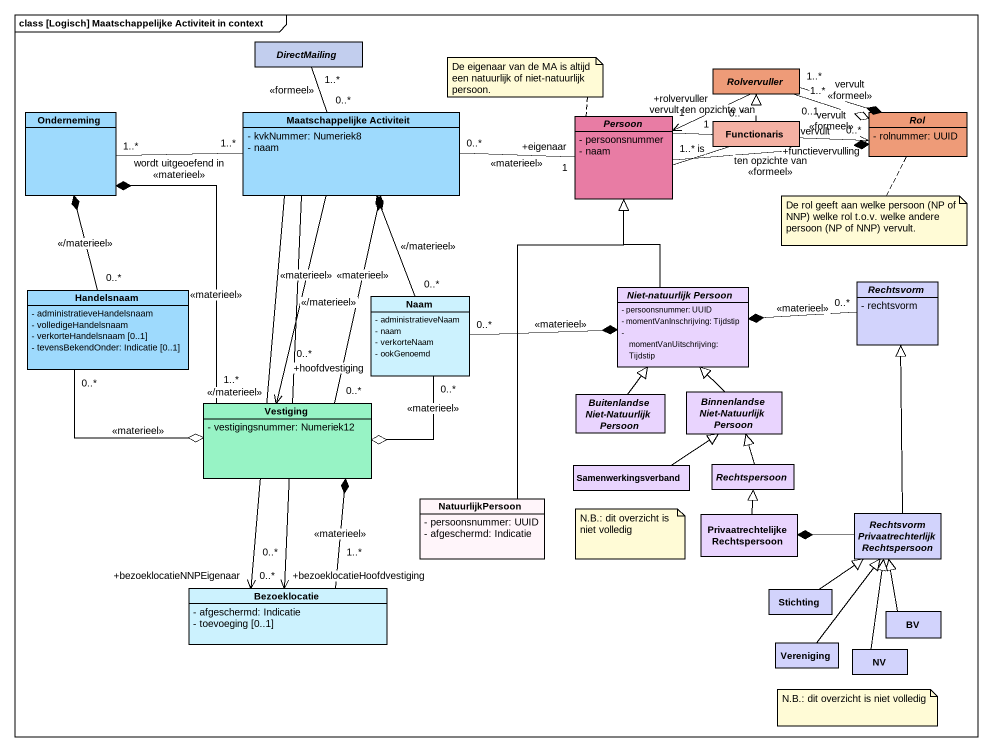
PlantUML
@startuml
mainframe class [Logisch] Maatschappelijke Activiteit in context
hide circle
hide empty members
skinparam classAttributeIconSize 0
abstract class DirectMailing #C2CEEE
abstract class Rolvervuller #EE9B78
class Onderneming #9EDAFD
class "Maatschappelijke Activiteit" as Maatschappelijke_Activiteit #9EDAFD {
  - kvkNummer: Numeriek8
  - naam
}
abstract class Persoon #E87CA4 {
  - persoonsnummer
  - naam
}
class Functionaris #F4B1A3
abstract class Rol #EE9B78 {
  - rolnummer: UUID
}
class Handelsnaam #9EDAFD {
  - administratieveHandelsnaam
  - volledigeHandelsnaam
  - verkorteHandelsnaam [0..1]
  - tevensBekendOnder: Indicatie [0..1]
}
abstract class "Niet-natuurlijk Persoon" as Niet_natuurlijk_Persoon #E9D4FE {
  - persoonsnummer: UUID
  - momentVanInschrijving: Tijdstip
  - momentVanUitschrijving: Tijdstip
}
abstract class Rechtsvorm #D2D3FC {
  - rechtsvorm
}
class Naam #CCF2FE {
  - administratieveNaam
  - naam
  - verkorteNaam
  - ookGenoemd
}
class Vestiging #97F3C5 {
  - vestigingsnummer: Numeriek12
}
abstract class "Buitenlandse Niet-Natuurlijk Persoon" as Buitenlandse_Niet #E9D4FE
abstract class "Binnenlandse Niet-Natuurlijk Persoon" as Binnenlandse_Niet #E9D4FE
class NatuurlijkPersoon #FFF5FA {
  - persoonsnummer: UUID
  - afgeschermd: Indicatie
}
class Samenwerkingsverband #E9D4FE
abstract class Rechtspersoon #E9D4FE
class "Privaatrechtelijke Rechtspersoon" as Privaatrechtelijke #E9D4FE
abstract class "Rechtsvorm Privaatrechterlijk Rechtspersoon" as Rechtsvorm_2 #D2D3FC
class Bezoeklocatie #CCF2FE {
  - afgeschermd: Indicatie
  - toevoeging [0..1]
}
class Stichting #D2D3FC
class BV #D2D3FC
class Vereniging #D2D3FC
class NV #D2D3FC
DirectMailing "1..*" -- "0..*" Maatschappelijke_Activiteit : <<formeel>>
Rolvervuller "+rolvervuller\n0..*" -left-> "1" Persoon : vervult ten opzichte van
Rolvervuller "1..*" -right-* Rol : vervult\n<<formeel>>
Rolvervuller "0..1" -right-o "1..*" Rol : vervult\n<<formeel>>
Maatschappelijke_Activiteit "1..*" -left- "1..*" Onderneming : wordt uitgeoefend in\n<<materieel>>
Maatschappelijke_Activiteit "0..*" -right- "+eigenaar\n1" Persoon : <<materieel>>
Maatschappelijke_Activiteit --> "+hoofdvestiging\n0..*" Vestiging : <<materieel>>
Maatschappelijke_Activiteit --> "+bezoeklocatieNNPEigenaar\n0..*" Bezoeklocatie : <</materieel>>
Maatschappelijke_Activiteit --> "+bezoeklocatieHoofdvestiging\n0..*" Bezoeklocatie : <</materieel>>
Persoon "1..*" -right-* Rol : ten opzichte van\n<<formeel>>
Persoon "1" -right-> "+functievervulling\n0..*" Rol : vervult
Functionaris -up-|> Rolvervuller
Functionaris -up-|> Rolvervuller
Functionaris -left- Persoon : is
Handelsnaam "0..*" -up-* Onderneming : <</materieel>>
Handelsnaam "0..*" --o Vestiging : <<materieel>>
Niet_natuurlijk_Persoon -up-|> Persoon
Rechtsvorm "0..*" -left-* Niet_natuurlijk_Persoon : <<materieel>>
Naam "0..*" -up-* Maatschappelijke_Activiteit : <</materieel>>
Naam "0..*" -right-* Niet_natuurlijk_Persoon : <<materieel>>
Naam "0..*" --o Vestiging : <<materieel>>
Vestiging "1..*" -up-* Onderneming : <<materieel>>
Vestiging "0..*" -up-* Maatschappelijke_Activiteit : <<materieel>>
Buitenlandse_Niet -up-|> Niet_natuurlijk_Persoon
Binnenlandse_Niet -up-|> Niet_natuurlijk_Persoon
NatuurlijkPersoon -up-|> Persoon
Samenwerkingsverband -up-|> Binnenlandse_Niet
Rechtspersoon -up-|> Binnenlandse_Niet
Privaatrechtelijke -up-|> Rechtspersoon
Rechtsvorm_2 -up-|> Rechtsvorm
Rechtsvorm_2 -left-* Privaatrechtelijke
Bezoeklocatie "1..*" -up-* Vestiging : <<materieel>>
Stichting -up-|> Rechtsvorm_2
BV -up-|> Rechtsvorm_2
Vereniging -up-|> Rechtsvorm_2
NV -up-|> Rechtsvorm_2
note top of Persoon : De eigenaar van de MA is altijd een natuurlijk of niet-natuurlijk persoon.
note bottom of Rol : De rol geeft aan welke persoon (NP of NNP) welke rol t.o.v. welke andere persoon (NP of NNP) vervult.
note as N3
  N.B.: dit overzicht is niet volledig
end note
note as N4
  N.B.: dit overzicht is niet volledig
end note
@enduml
